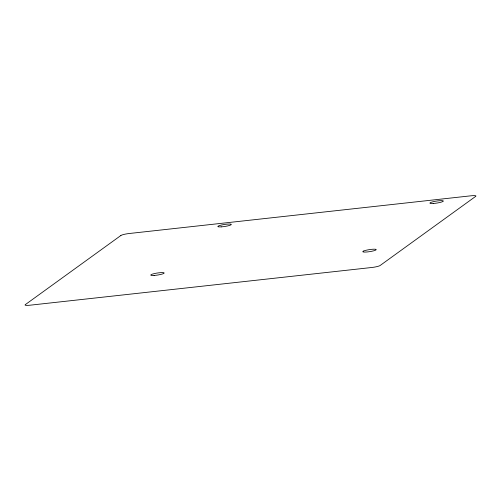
<?xml version="1.0" encoding="UTF-8"?>
<svg xmlns="http://www.w3.org/2000/svg" width="501" height="501" viewBox="0 0 501 501"><rect width="100%" height="100%" fill="white"/><g stroke="black" fill="none" stroke-linecap="round" stroke-linejoin="round"><path stroke-width="0.75" d="M120.879 235.495L25.275 304.658A6.795 1.015 -8.8 0 0 30.035 305.197L371.892 267.478A6.795 1.015 -8.8 0 0 380.121 265.505L475.725 196.342A6.795 1.015 -8.8 0 0 470.965 195.803L129.108 233.522A6.795 1.015 -8.8 0 0 120.879 235.495M363.369 251.145L362.862 251.477A6.795 1.015 -8.8 0 0 367.847 251.884A6.795 1.015 -8.8 0 0 375.838 250.018A6.795 1.015 -8.8 0 0 372.249 249.285L370.571 249.46A6.795 1.015 -8.8 0 0 363.369 251.145M154.095 275.437A6.807 1.021 -8.8 0 0 164.184 273.02A6.807 1.021 -8.8 0 0 154.089 273.652A6.807 1.021 -8.8 0 0 154.095 275.437M433.265 203.475A6.795 1.015 -8.8 0 0 443.341 201.058A6.795 1.015 -8.8 0 0 433.265 201.696A6.795 1.015 -8.8 0 0 433.265 203.475M221.229 226.872A6.795 1.015 -8.8 0 0 231.305 224.454A6.795 1.015 -8.8 0 0 221.223 225.087A6.795 1.015 -8.8 0 0 221.229 226.872"/></g></svg>
